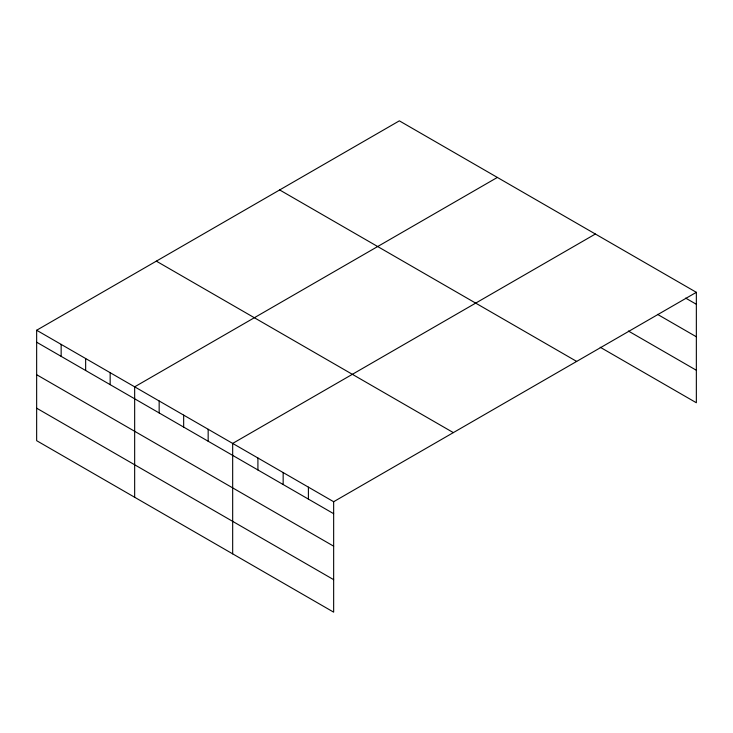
<?xml version="1.0" encoding="UTF-8"?>
<svg xmlns="http://www.w3.org/2000/svg" width="733" height="733" viewBox="0 0 733 733"><rect width="100%" height="100%" fill="white"/><g stroke="black" fill="none" stroke-linecap="round" stroke-linejoin="round"><path stroke-width="1.1" d="M36.65 330.244L333.652 501.72L333.652 612.156L36.65 440.68L36.65 330.244L399.348 120.844L696.35 292.32L696.35 402.756L600.226 347.259M497.359 177.432L134.661 386.832L134.661 497.267M595.37 234.019L232.673 443.419L232.673 553.855M333.652 501.72L696.35 292.32M685.667 298.111L696.35 304.277M657.51 314.356L696.35 336.777M628.383 331.014L696.35 370.257M279.658 189.948L576.66 361.415M156.34 261.15L453.342 432.617M36.65 342.21L333.652 513.686M36.65 374.71L333.652 546.177M36.65 408.189L333.652 579.656M308.401 487.143L308.401 499.109M283.158 472.565L283.158 484.531M257.915 457.997L257.915 469.963M208.163 429.272L208.163 441.239M183.662 415.125L183.662 427.092M159.162 400.978L159.162 412.945M110.161 372.685L110.161 384.651M85.651 358.538L85.651 370.504M61.151 344.391L61.151 356.357"/></g></svg>
